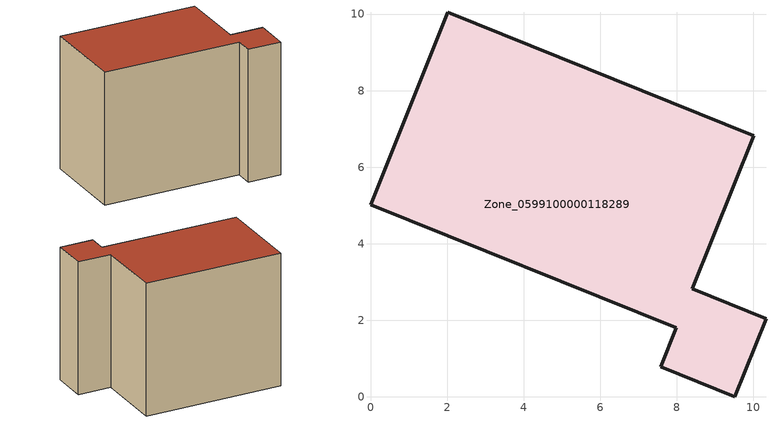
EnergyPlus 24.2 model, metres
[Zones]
Zone_0599100000118289
 floor ground (C_G): 10.33,2.04 9.51,0 7.58,0.78 7.99,1.8 0,5.02 2.02,10.05 10.01,6.82 8.4,2.82 z0
 wall outside (C_F): 9.51,0 10.33,2.04 8.4,2.82 10.01,6.82 2.02,10.05 0,5.02 7.99,1.8 7.58,0.78 9.51,0 z0:8.31
 roof outside (C_R): 10.33,2.04 8.4,2.82 10.01,6.82 2.02,10.05 0,5.02 7.99,1.8 7.58,0.78 9.51,0 z8.31
[BUILDING]
Pand.0599100000118289: North Axis=0; Terrain=City; Loads Convergence Tolerance Value=0.04; Temperature Convergence Tolerance Value=0.4; Solar Distribution=FullExterior; Maximum Number of Warmup Days=25; Minimum Number of Warmup Days=1
[Site:Location]
Rotterdam.The.Hague.AP_ZH_NLD Design_Conditions: Latitude=51.96; Longitude=4.45; Time Zone=1; Elevation=-4.5
[SITE:GROUNDTEMPERATURE:BUILDINGSURFACE]
18, 18, 18, 18, 18, 18, 18, 18, 18, 18, 18, 18
[MATERIAL] Thermal Absorptance=0.9; Solar Absorptance=0.7; Visible Absorptance=0.7
Name | Roughness | Thickness | Conductivity | Density | Specific Heat
G.TI.1975-1991 | MediumSmooth | 0.15 | 0.288461 | 540 | 1210
F.TI.1975-1991 | Rough | 0.3 | 0.230769 | 1920 | 840
R.TI.1975-1991 | MediumRough | 0.2 | 0.153846 | 1500 | 1000
[CONSTRUCTION]
C_G: G.TI.1975-1991
C_F: F.TI.1975-1991
C_R: R.TI.1975-1991
[ZONE]
Zone_0599100000118289: Type=1; Multiplier=1; Ceiling Height=Autocalculate; Volume=Autocalculate; Floor Area=autocalculate; Part of Total Floor Area=Yes
[ZONEINFILTRATION:DESIGNFLOWRATE]
Infil_Zone_0599100000118289: Zone or ZoneList or Space or SpaceList=Zone_0599100000118289; Schedule=AlwaysOn; Design Flow Rate Calculation Method=Flow/Area; Flow Rate per Floor Area=0.003; Constant Term Coefficient=1; Temperature Term Coefficient=0; Velocity Term Coefficient=0; Velocity Squared Term Coefficient=0
[HVACTEMPLATE:ZONE:IDEALLOADSAIRSYSTEM]
Zone_0599100000118289: Maximum Heating Supply Air Temperature=50; Minimum Cooling Supply Air Temperature=13; Maximum Heating Supply Air Humidity Ratio=0.0156; Minimum Cooling Supply Air Humidity Ratio=0.0077; Heating Limit=NoLimit; Cooling Limit=NoLimit; Dehumidification Control Type=ConstantSensibleHeatRatio; Cooling Sensible Heat Ratio=0.7; Dehumidification Setpoint=60; Humidification Control Type=None; Humidification Setpoint=30; Outdoor Air Method=None; Outdoor Air Flow Rate per Person=0.00944; Outdoor Air Flow Rate per Zone Floor Area=0; Outdoor Air Flow Rate per Zone=0; Demand Controlled Ventilation Type=None; Outdoor Air Economizer Type=NoEconomizer; Heat Recovery Type=None; Sensible Heat Recovery Effectiveness=0.7; Latent Heat Recovery Effectiveness=0.65
[ZONECONTROL:THERMOSTAT]
ThermostatControl_Zone_0599100000118289: Zone or ZoneList=Zone_0599100000118289; Control Type Schedule=DualSetpointControlType; Control 1=Thermostat_Zone_0599100000118289; Temperature Difference Between Cutout And Setpoint=0
[THERMOSTATSETPOINT:DUALSETPOINT]
Thermostat_Zone_0599100000118289: Heating Setpoint Temperature Schedule=HeatingSetpoint_Zone_0599100000118289; Cooling Setpoint Temperature Schedule=CoolingSetpoint_Zone_0599100000118289
[SCHEDULE:COMPACT]
HeatingSetpoint_Zone_0599100000118289: Through: 12/31, For: AllDays, Until: 24:00, 21
CoolingSetpoint_Zone_0599100000118289: Through: 12/31, For: AllDays, Until: 24:00, 24
DualSetpointControlType: Through: 12/31, For: AllDays, Until: 24:00, 4
AlwaysOn: Through: 12/31, For: AllDays, Until: 24:00, 1
